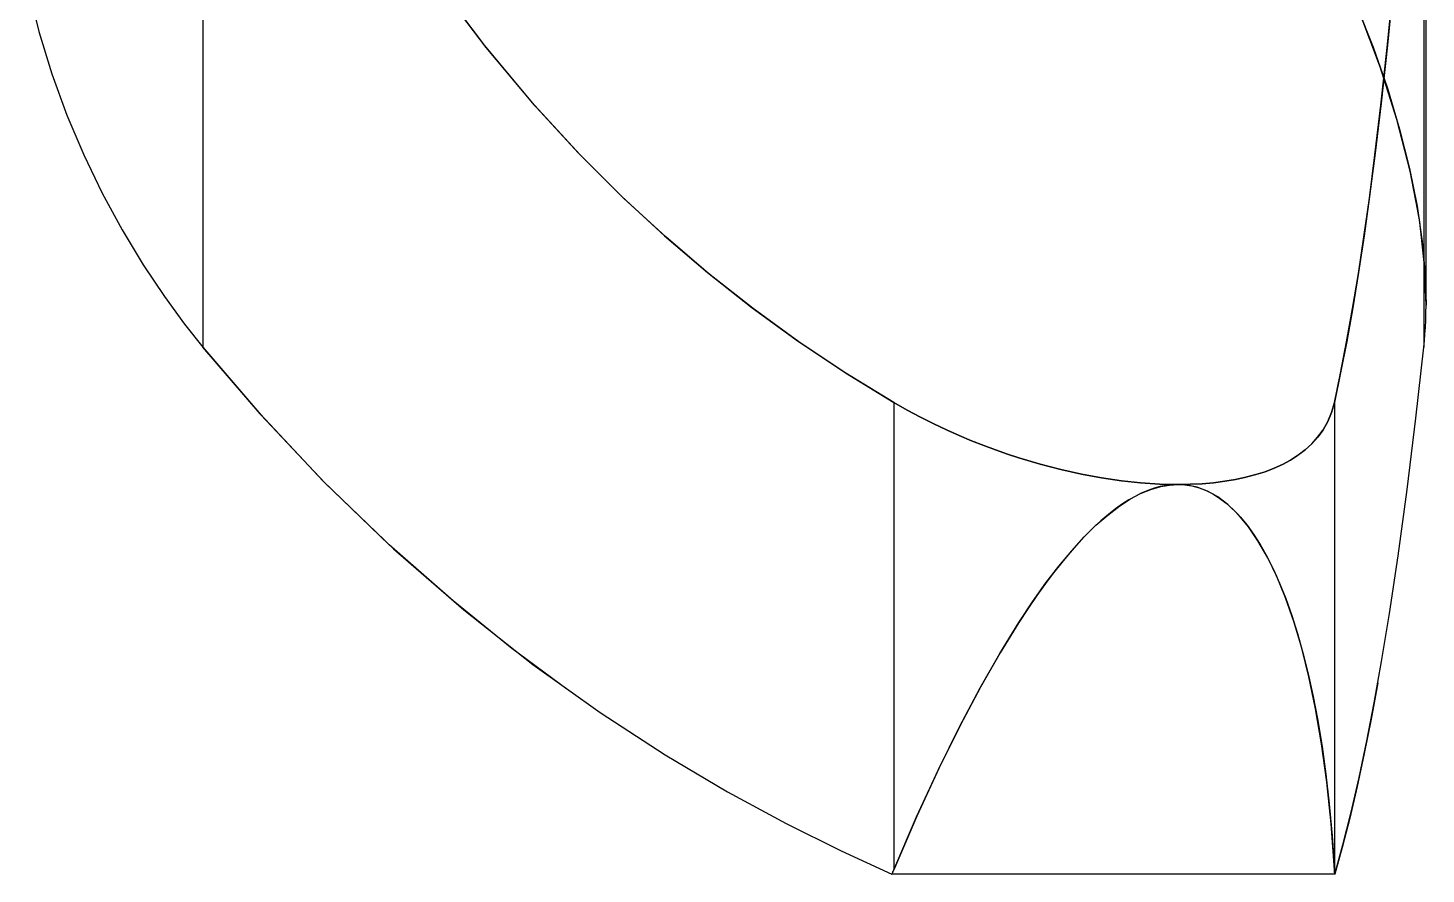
# Model space of a CAD drawing. Header units: millimetres. Extents: x 0 to 21.1, y -10.6 to 6.2.
# Drawn here: x 16.278 to 17.597, y -10.6 to -9.801 of the extents above; entities that cross this region are included whole.
import ezdxf

# ---------------------------------------------------------------- set-up
doc = ezdxf.new("R2010")
doc.units = ezdxf.units.MM
doc.layers.add('MAIN-1', color=7, linetype='Continuous')
doc.layers.add('MAIN-2', color=7, linetype='Continuous')

# ---------------------------------------------------------------- blocks, each defined once
blk = doc.blocks.new('D-Sub9 1.338168-2 right side')
at = {"layer": 'MAIN-1'}
for p, q in [((-0.1032, -2.7609), (-0.1032, -1.1688)), ((-1.4225, -2.4631), (-1.4122, -2.5045)), ((-0.1462, -2.5387), (-0.1655, -2.4878)), ((-1.4122, -2.5045), (-1.3999, -2.5446)), ((-1.3999, -2.5446), (-1.3858, -2.5834)), ((-0.1301, -2.5895), (-0.1462, -2.5387)), ((-1.3858, -2.5834), (-1.3699, -2.6209)), ((-0.1177, -2.6384), (-0.1301, -2.5895)), ((-1.3699, -2.6209), (-1.3525, -2.6571)), ((-0.1092, -2.6842), (-0.1177, -2.6384)), ((-1.3525, -2.6571), (-1.3336, -2.6919)), ((-0.1045, -2.7259), (-0.1092, -2.6842)), ((-1.3336, -2.6919), (-1.3137, -2.7247)), ((-1.3137, -2.7247), (-1.2937, -2.7547)), ((-0.1032, -2.7628), (-0.1045, -2.7259)), ((-1.2937, -2.7547), (-1.2747, -2.7807)), ((-0.1035, -2.7772), (-0.1033, -2.7701)), ((-0.1033, -2.7701), (-0.1032, -2.7628)), ((-0.1032, -2.7612), (-0.1032, -2.7609)), ((-0.1032, -2.7615), (-0.1032, -2.7612)), ((-0.1032, -2.7619), (-0.1032, -2.7615)), ((-0.1032, -2.7622), (-0.1032, -2.7619)), ((-0.1032, -2.7622), (-0.1032, -2.7623)), ((-0.1032, -2.7625), (-0.1032, -2.7622)), ((-0.1032, -2.7623), (-0.1032, -2.7624)), ((-0.1032, -2.7624), (-0.1032, -2.7625)), ((-0.1032, -2.7625), (-0.1032, -2.7626)), ((-0.1032, -2.7628), (-0.1032, -2.7625)), ((-0.1032, -2.7626), (-0.1032, -2.7627)), ((-0.1032, -2.7627), (-0.1032, -2.7628)), ((-1.2747, -2.7807), (-1.2574, -2.8026)), ((-0.1038, -2.7839), (-0.1035, -2.7772)), ((-0.1053, -2.8026), (-0.1047, -2.7967)), ((-0.1047, -2.7967), (-0.1042, -2.7904)), ((-0.1042, -2.7904), (-0.1038, -2.7839)), ((-1.2574, -2.8026), (-1.2028, -2.8664)), ((-1.2035, -2.8656), (-1.2574, -2.8026)), ((-0.1127, -2.8695), (-0.1053, -2.8026)), ((-1.1438, -2.9292), (-1.2035, -2.8656)), ((-1.2028, -2.8664), (-1.1423, -2.9306)), ((-0.121, -2.9368), (-0.1127, -2.8695)), ((-1.0816, -2.9892), (-1.1438, -2.9292)), ((-1.1423, -2.9306), (-1.0774, -2.9931)), ((-0.1295, -2.9995), (-0.121, -2.9368)), ((-1.0214, -3.0422), (-1.0816, -2.9892)), ((-1.0774, -2.9931), (-1.0113, -3.0506)), ((-0.1377, -3.0539), (-0.1295, -2.9995)), ((-0.9658, -3.087), (-1.0214, -3.0422)), ((-1.0113, -3.0506), (-0.9461, -3.102)), ((-0.1451, -3.0992), (-0.1377, -3.0539)), ((-0.914, -3.1255), (-0.9658, -3.087)), ((-0.1521, -3.1385), (-0.1451, -3.0992)), ((-0.9461, -3.102), (-0.8825, -3.1475)), ((-0.1486, -3.1194), (-0.155, -3.1539)), ((-0.1591, -3.1743), (-0.1521, -3.1385)), ((-0.8825, -3.1475), (-0.8211, -3.1875)), ((-0.155, -3.1539), (-0.1615, -3.1861)), ((-0.1663, -3.2087), (-0.1591, -3.1743)), ((-0.8211, -3.1875), (-0.7624, -3.2223)), ((-0.1615, -3.1861), (-0.1682, -3.2173)), ((-0.1682, -3.2173), (-0.1752, -3.2471)), ((-0.1739, -3.2417), (-0.1663, -3.2087)), ((-0.7624, -3.2223), (-0.7069, -3.2524)), ((-0.1817, -3.2723), (-0.1739, -3.2417)), ((-0.7069, -3.2524), (-0.6551, -3.2782)), ((-0.1752, -3.2471), (-0.1823, -3.2748)), ((-0.6551, -3.2782), (-0.6072, -3.3)), ((-0.1894, -3.3), (-0.1817, -3.2723)), ((-0.1823, -3.2748), (-0.1894, -3.3)), ((-0.1894, -3.3), (-0.6072, -3.3))]:
    blk.add_line(p, q, dxfattribs=at)
at = {"layer": 'MAIN-2'}
for p, q in [((-1.2574, 0), (-1.2574, -2.8026)), ((-1.2574, 0), (-1.2574, -2.8026)), ((-1.2574, 0), (-1.2574, -2.8026)), ((-1.2574, 0), (-1.2574, -2.8026)), ((-0.1053, 0), (-0.1053, -2.8026)), ((-0.1053, 0), (-0.1053, -2.8026)), ((-0.1053, 0), (-0.1053, -2.8026)), ((-0.1053, 0), (-0.1053, -2.8026)), ((-1.0389, -2.4549), (-0.9921, -2.5173)), ((-1.0389, -2.4549), (-0.9921, -2.5173)), ((-0.9902, -2.5196), (-1.0371, -2.4574)), ((-0.9902, -2.5196), (-1.0371, -2.4574)), ((-0.1399, -2.5196), (-0.1338, -2.4574)), ((-0.1399, -2.5196), (-0.1338, -2.4574)), ((-0.1336, -2.4549), (-0.1396, -2.5173)), ((-0.1336, -2.4549), (-0.1396, -2.5173)), ((-0.1684, -2.4806), (-0.1532, -2.5192)), ((-0.1684, -2.4806), (-0.1532, -2.5192)), ((-0.1469, -2.5369), (-0.1661, -2.4862)), ((-0.9921, -2.5173), (-0.9464, -2.5721)), ((-0.9921, -2.5173), (-0.9464, -2.5721)), ((-0.9446, -2.5741), (-0.9902, -2.5196)), ((-0.9446, -2.5741), (-0.9902, -2.5196)), ((-0.1532, -2.5192), (-0.1397, -2.5581)), ((-0.1532, -2.5192), (-0.1397, -2.5581)), ((-0.1458, -2.5741), (-0.1399, -2.5196)), ((-0.1458, -2.5741), (-0.1399, -2.5196)), ((-0.1396, -2.5173), (-0.1455, -2.5721)), ((-0.1396, -2.5173), (-0.1455, -2.5721)), ((-0.1307, -2.5875), (-0.1469, -2.5369)), ((-0.1397, -2.5581), (-0.1281, -2.5966)), ((-0.1397, -2.5581), (-0.1281, -2.5966)), ((-0.9464, -2.5721), (-0.9031, -2.6193)), ((-0.9464, -2.5721), (-0.9031, -2.6193)), ((-0.1455, -2.5721), (-0.1511, -2.6193)), ((-0.1455, -2.5721), (-0.1511, -2.6193)), ((-0.9015, -2.621), (-0.9446, -2.5741)), ((-0.9015, -2.621), (-0.9446, -2.5741)), ((-0.1514, -2.621), (-0.1458, -2.5741)), ((-0.1514, -2.621), (-0.1458, -2.5741)), ((-0.1181, -2.6363), (-0.1307, -2.5875)), ((-0.1281, -2.5966), (-0.1187, -2.6339)), ((-0.1281, -2.5966), (-0.1187, -2.6339)), ((-0.9031, -2.6193), (-0.862, -2.6604)), ((-0.9031, -2.6193), (-0.862, -2.6604)), ((-0.8606, -2.6618), (-0.9015, -2.621)), ((-0.8606, -2.6618), (-0.9015, -2.621)), ((-0.1566, -2.6618), (-0.1514, -2.621)), ((-0.1566, -2.6618), (-0.1514, -2.621)), ((-0.1511, -2.6193), (-0.1565, -2.6604)), ((-0.1511, -2.6193), (-0.1565, -2.6604)), ((-0.1187, -2.6339), (-0.1116, -2.6694)), ((-0.1187, -2.6339), (-0.1116, -2.6694)), ((-0.1095, -2.6821), (-0.1181, -2.6363)), ((-0.862, -2.6604), (-0.8219, -2.6975)), ((-0.862, -2.6604), (-0.8219, -2.6975)), ((-0.8207, -2.6985), (-0.8606, -2.6618)), ((-0.8207, -2.6985), (-0.8606, -2.6618)), ((-0.1618, -2.6985), (-0.1566, -2.6618)), ((-0.1618, -2.6985), (-0.1566, -2.6618)), ((-0.1565, -2.6604), (-0.1616, -2.6975)), ((-0.1565, -2.6604), (-0.1616, -2.6975)), ((-0.1116, -2.6694), (-0.1067, -2.7028)), ((-0.1116, -2.6694), (-0.1067, -2.7028)), ((-0.1047, -2.7238), (-0.1095, -2.6821)), ((-0.8219, -2.6975), (-0.7812, -2.7322)), ((-0.8219, -2.6975), (-0.7812, -2.7322)), ((-0.7803, -2.733), (-0.8207, -2.6985)), ((-0.7803, -2.733), (-0.8207, -2.6985)), ((-0.167, -2.733), (-0.1618, -2.6985)), ((-0.167, -2.733), (-0.1618, -2.6985)), ((-0.1616, -2.6975), (-0.1669, -2.7322)), ((-0.1616, -2.6975), (-0.1669, -2.7322)), ((-0.1067, -2.7028), (-0.104, -2.7338)), ((-0.1067, -2.7028), (-0.104, -2.7338)), ((-0.1032, -2.7609), (-0.1047, -2.7238)), ((-0.7812, -2.7322), (-0.7391, -2.7654)), ((-0.7812, -2.7322), (-0.7391, -2.7654)), ((-0.7383, -2.766), (-0.7803, -2.733)), ((-0.7383, -2.766), (-0.7803, -2.733)), ((-0.1725, -2.766), (-0.167, -2.733)), ((-0.1725, -2.766), (-0.167, -2.733)), ((-0.1669, -2.7322), (-0.1724, -2.7654)), ((-0.1669, -2.7322), (-0.1724, -2.7654)), ((-0.104, -2.7338), (-0.1032, -2.7622)), ((-0.104, -2.7338), (-0.1032, -2.7622)), ((-0.7391, -2.7654), (-0.6955, -2.7971)), ((-0.7391, -2.7654), (-0.6955, -2.7971)), ((-0.695, -2.7975), (-0.7383, -2.766)), ((-0.695, -2.7975), (-0.7383, -2.766)), ((-0.1781, -2.7975), (-0.1725, -2.766)), ((-0.1781, -2.7975), (-0.1725, -2.766)), ((-0.1724, -2.7654), (-0.178, -2.7971)), ((-0.1724, -2.7654), (-0.178, -2.7971)), ((-0.6955, -2.7971), (-0.6509, -2.8269)), ((-0.6955, -2.7971), (-0.6509, -2.8269)), ((-0.6506, -2.8271), (-0.695, -2.7975)), ((-0.6506, -2.8271), (-0.695, -2.7975)), ((-0.178, -2.7971), (-0.1838, -2.8269)), ((-0.178, -2.7971), (-0.1838, -2.8269)), ((-0.1838, -2.8271), (-0.1781, -2.7975)), ((-0.1838, -2.8271), (-0.1781, -2.7975)), ((-0.6509, -2.8269), (-0.6055, -2.8547)), ((-0.6509, -2.8269), (-0.6055, -2.8547)), ((-0.6055, -2.8547), (-0.6506, -2.8271)), ((-0.6055, -2.8547), (-0.6506, -2.8271)), ((-0.1838, -2.8269), (-0.1896, -2.8547)), ((-0.1838, -2.8269), (-0.1896, -2.8547)), ((-0.1896, -2.8547), (-0.1838, -2.8271)), ((-0.1896, -2.8547), (-0.1838, -2.8271)), ((-0.6055, -2.8547), (-0.6055, -3.2961)), ((-0.6055, -2.8547), (-0.6055, -3.2961)), ((-0.5928, -2.8619), (-0.6055, -2.8547)), ((-0.6055, -2.8547), (-0.5928, -2.8619)), ((-0.6055, -2.8547), (-0.6055, -3.2961)), ((-0.6055, -2.8547), (-0.6055, -3.2961)), ((-0.5928, -2.8619), (-0.6055, -2.8547)), ((-0.6055, -2.8547), (-0.5928, -2.8619)), ((-0.5802, -2.8687), (-0.5928, -2.8619)), ((-0.5928, -2.8619), (-0.5802, -2.8686)), ((-0.5802, -2.8687), (-0.5928, -2.8619)), ((-0.5928, -2.8619), (-0.5802, -2.8686)), ((-0.1896, -2.8547), (-0.1923, -2.8642)), ((-0.1923, -2.8642), (-0.1896, -2.8547)), ((-0.1896, -2.8547), (-0.1923, -2.8642)), ((-0.1923, -2.8642), (-0.1896, -2.8547)), ((-0.1896, -2.8547), (-0.1896, -3.2961)), ((-0.1896, -2.8547), (-0.1896, -3.2961)), ((-0.1896, -2.8547), (-0.1896, -3.2961)), ((-0.1896, -2.8547), (-0.1896, -3.2961)), ((-0.5802, -2.8686), (-0.5678, -2.8749)), ((-0.5802, -2.8686), (-0.5678, -2.8749)), ((-0.5678, -2.8749), (-0.5802, -2.8687)), ((-0.5678, -2.8749), (-0.5802, -2.8687)), ((-0.5557, -2.8806), (-0.5678, -2.8749)), ((-0.5678, -2.8749), (-0.5557, -2.8806)), ((-0.5557, -2.8806), (-0.5678, -2.8749)), ((-0.5678, -2.8749), (-0.5557, -2.8806)), ((-0.196, -2.8728), (-0.2004, -2.8806)), ((-0.2004, -2.8806), (-0.196, -2.8728)), ((-0.196, -2.8728), (-0.2004, -2.8806)), ((-0.2004, -2.8806), (-0.196, -2.8728)), ((-0.1923, -2.8642), (-0.196, -2.8728)), ((-0.196, -2.8728), (-0.1923, -2.8642)), ((-0.1923, -2.8642), (-0.196, -2.8728)), ((-0.196, -2.8728), (-0.1923, -2.8642)), ((-0.5437, -2.886), (-0.5557, -2.8806)), ((-0.5557, -2.8806), (-0.5438, -2.8859)), ((-0.5437, -2.886), (-0.5557, -2.8806)), ((-0.5557, -2.8806), (-0.5438, -2.8859)), ((-0.5438, -2.8859), (-0.5321, -2.8909)), ((-0.5438, -2.8859), (-0.5321, -2.8909)), ((-0.5321, -2.8909), (-0.5437, -2.886)), ((-0.5321, -2.8909), (-0.5437, -2.886)), ((-0.2054, -2.8876), (-0.2111, -2.8938)), ((-0.2111, -2.8939), (-0.2055, -2.8876)), ((-0.2054, -2.8876), (-0.2111, -2.8938)), ((-0.2111, -2.8939), (-0.2055, -2.8876)), ((-0.2055, -2.8876), (-0.2004, -2.8806)), ((-0.2055, -2.8876), (-0.2004, -2.8806)), ((-0.2004, -2.8806), (-0.2054, -2.8876)), ((-0.2004, -2.8806), (-0.2054, -2.8876)), ((-0.5206, -2.8954), (-0.5321, -2.8909)), ((-0.5321, -2.8909), (-0.5206, -2.8954)), ((-0.5206, -2.8954), (-0.5321, -2.8909)), ((-0.5321, -2.8909), (-0.5206, -2.8954)), ((-0.5094, -2.8996), (-0.5206, -2.8954)), ((-0.5206, -2.8954), (-0.5094, -2.8996)), ((-0.5094, -2.8996), (-0.5206, -2.8954)), ((-0.5206, -2.8954), (-0.5094, -2.8996)), ((-0.4983, -2.9035), (-0.5094, -2.8996)), ((-0.5094, -2.8996), (-0.4983, -2.9035)), ((-0.4983, -2.9035), (-0.5094, -2.8996)), ((-0.5094, -2.8996), (-0.4983, -2.9035)), ((-0.2241, -2.9046), (-0.2174, -2.8995)), ((-0.2241, -2.9046), (-0.2174, -2.8995)), ((-0.2173, -2.8995), (-0.224, -2.9046)), ((-0.2173, -2.8995), (-0.224, -2.9046)), ((-0.2174, -2.8995), (-0.2111, -2.8939)), ((-0.2174, -2.8995), (-0.2111, -2.8939)), ((-0.2111, -2.8938), (-0.2173, -2.8995)), ((-0.2111, -2.8938), (-0.2173, -2.8995)), ((-0.4875, -2.907), (-0.4983, -2.9035)), ((-0.4983, -2.9035), (-0.4875, -2.907)), ((-0.4875, -2.907), (-0.4983, -2.9035)), ((-0.4983, -2.9035), (-0.4875, -2.907)), ((-0.4875, -2.907), (-0.4674, -2.913)), ((-0.4674, -2.913), (-0.4875, -2.907)), ((-0.4875, -2.907), (-0.4674, -2.913)), ((-0.4674, -2.913), (-0.4875, -2.907)), ((-0.4674, -2.913), (-0.4478, -2.9181)), ((-0.4478, -2.9181), (-0.4674, -2.913)), ((-0.4674, -2.913), (-0.4478, -2.9181)), ((-0.4478, -2.9181), (-0.4674, -2.913)), ((-0.2387, -2.9132), (-0.2466, -2.9168)), ((-0.2466, -2.9168), (-0.2387, -2.9132)), ((-0.2387, -2.9132), (-0.2466, -2.9168)), ((-0.2466, -2.9168), (-0.2387, -2.9132)), ((-0.2311, -2.9091), (-0.2387, -2.9132)), ((-0.2311, -2.9091), (-0.2387, -2.9132)), ((-0.2387, -2.9132), (-0.2312, -2.9092)), ((-0.2387, -2.9132), (-0.2312, -2.9092)), ((-0.2312, -2.9092), (-0.2241, -2.9046)), ((-0.2312, -2.9092), (-0.2241, -2.9046)), ((-0.224, -2.9046), (-0.2311, -2.9091)), ((-0.224, -2.9046), (-0.2311, -2.9091)), ((-0.4478, -2.9181), (-0.4284, -2.9225)), ((-0.4284, -2.9225), (-0.4478, -2.9181)), ((-0.4478, -2.9181), (-0.4284, -2.9225)), ((-0.4284, -2.9225), (-0.4478, -2.9181)), ((-0.4284, -2.9225), (-0.4094, -2.926)), ((-0.4094, -2.926), (-0.4284, -2.9225)), ((-0.4284, -2.9225), (-0.4094, -2.926)), ((-0.4094, -2.926), (-0.4284, -2.9225)), ((-0.4094, -2.926), (-0.3907, -2.9287)), ((-0.3907, -2.9287), (-0.4094, -2.926)), ((-0.4094, -2.926), (-0.3907, -2.9287)), ((-0.3907, -2.9287), (-0.4094, -2.926)), ((-0.3907, -2.9287), (-0.3725, -2.9307)), ((-0.3725, -2.9307), (-0.3907, -2.9287)), ((-0.3907, -2.9287), (-0.3725, -2.9307)), ((-0.3725, -2.9307), (-0.3907, -2.9287)), ((-0.283, -2.9275), (-0.2931, -2.9292)), ((-0.2931, -2.9292), (-0.283, -2.9275)), ((-0.283, -2.9275), (-0.2931, -2.9292)), ((-0.2931, -2.9292), (-0.283, -2.9275)), ((-0.2732, -2.9254), (-0.283, -2.9275)), ((-0.283, -2.9275), (-0.2733, -2.9254)), ((-0.2732, -2.9254), (-0.283, -2.9275)), ((-0.283, -2.9275), (-0.2733, -2.9254)), ((-0.2733, -2.9254), (-0.2639, -2.9229)), ((-0.2733, -2.9254), (-0.2639, -2.9229)), ((-0.2639, -2.9229), (-0.2732, -2.9254)), ((-0.2639, -2.9229), (-0.2732, -2.9254)), ((-0.255, -2.9201), (-0.2639, -2.9229)), ((-0.2639, -2.9229), (-0.2551, -2.9201)), ((-0.255, -2.9201), (-0.2639, -2.9229)), ((-0.2639, -2.9229), (-0.2551, -2.9201)), ((-0.2551, -2.9201), (-0.2466, -2.9168)), ((-0.2551, -2.9201), (-0.2466, -2.9168)), ((-0.2466, -2.9168), (-0.255, -2.9201)), ((-0.2466, -2.9168), (-0.255, -2.9201)), ((-0.3822, -2.9459), (-0.3725, -2.9408)), ((-0.3822, -2.9459), (-0.3725, -2.9408)), ((-0.3719, -2.9405), (-0.3778, -2.9434)), ((-0.3719, -2.9405), (-0.3778, -2.9434)), ((-0.3725, -2.9307), (-0.3547, -2.9318)), ((-0.3547, -2.9318), (-0.3725, -2.9307)), ((-0.3725, -2.9307), (-0.3547, -2.9318)), ((-0.3547, -2.9318), (-0.3725, -2.9307)), ((-0.3725, -2.9408), (-0.3628, -2.9368)), ((-0.3725, -2.9408), (-0.3628, -2.9368)), ((-0.3658, -2.9379), (-0.3719, -2.9405)), ((-0.3658, -2.9379), (-0.3719, -2.9405)), ((-0.3597, -2.9358), (-0.3658, -2.9379)), ((-0.3597, -2.9358), (-0.3658, -2.9379)), ((-0.3628, -2.9368), (-0.3536, -2.9341)), ((-0.3628, -2.9368), (-0.3536, -2.9341)), ((-0.354, -2.9342), (-0.3597, -2.9358)), ((-0.354, -2.9342), (-0.3597, -2.9358)), ((-0.3547, -2.9318), (-0.3375, -2.9322)), ((-0.3375, -2.9322), (-0.3547, -2.9318)), ((-0.3547, -2.9318), (-0.3375, -2.9322)), ((-0.3375, -2.9322), (-0.3547, -2.9318)), ((-0.3484, -2.9331), (-0.354, -2.9342)), ((-0.3484, -2.9331), (-0.354, -2.9342)), ((-0.3536, -2.9341), (-0.3452, -2.9327)), ((-0.3536, -2.9341), (-0.3452, -2.9327)), ((-0.3429, -2.9325), (-0.3484, -2.9331)), ((-0.3429, -2.9325), (-0.3484, -2.9331)), ((-0.3452, -2.9327), (-0.3375, -2.9322)), ((-0.3452, -2.9327), (-0.3375, -2.9322)), ((-0.3375, -2.9322), (-0.3429, -2.9325)), ((-0.3375, -2.9322), (-0.3429, -2.9325)), ((-0.3259, -2.932), (-0.3375, -2.9322)), ((-0.3375, -2.9322), (-0.3259, -2.932)), ((-0.3259, -2.932), (-0.3375, -2.9322)), ((-0.3375, -2.9322), (-0.3259, -2.932)), ((-0.3375, -2.9322), (-0.3308, -2.9326)), ((-0.3286, -2.9328), (-0.3375, -2.9322)), ((-0.3375, -2.9322), (-0.3308, -2.9326)), ((-0.3286, -2.9328), (-0.3375, -2.9322)), ((-0.3308, -2.9326), (-0.3241, -2.9336)), ((-0.3308, -2.9326), (-0.3241, -2.9336)), ((-0.3192, -2.9348), (-0.3286, -2.9328)), ((-0.3192, -2.9348), (-0.3286, -2.9328)), ((-0.3146, -2.9315), (-0.3259, -2.932)), ((-0.3259, -2.932), (-0.3146, -2.9315)), ((-0.3146, -2.9315), (-0.3259, -2.932)), ((-0.3259, -2.932), (-0.3146, -2.9315)), ((-0.3241, -2.9336), (-0.3174, -2.9354)), ((-0.3241, -2.9336), (-0.3174, -2.9354)), ((-0.3094, -2.9386), (-0.3192, -2.9348)), ((-0.3094, -2.9386), (-0.3192, -2.9348)), ((-0.3174, -2.9354), (-0.3106, -2.938)), ((-0.3174, -2.9354), (-0.3106, -2.938)), ((-0.3037, -2.9305), (-0.3146, -2.9315)), ((-0.3146, -2.9315), (-0.3037, -2.9305)), ((-0.3037, -2.9305), (-0.3146, -2.9315)), ((-0.3146, -2.9315), (-0.3037, -2.9305)), ((-0.3106, -2.938), (-0.3039, -2.9414)), ((-0.3106, -2.938), (-0.3039, -2.9414)), ((-0.2996, -2.944), (-0.3094, -2.9386)), ((-0.2996, -2.944), (-0.3094, -2.9386)), ((-0.3039, -2.9414), (-0.2978, -2.9453)), ((-0.3039, -2.9414), (-0.2978, -2.9453)), ((-0.2931, -2.9292), (-0.3037, -2.9305)), ((-0.3037, -2.9305), (-0.2931, -2.9292)), ((-0.2931, -2.9292), (-0.3037, -2.9305)), ((-0.3037, -2.9305), (-0.2931, -2.9292)), ((-0.4036, -2.9611), (-0.3923, -2.9525)), ((-0.4036, -2.9611), (-0.3923, -2.9525)), ((-0.3961, -2.9552), (-0.403, -2.9605)), ((-0.3961, -2.9552), (-0.403, -2.9605)), ((-0.3896, -2.9506), (-0.3961, -2.9552)), ((-0.3896, -2.9506), (-0.3961, -2.9552)), ((-0.3923, -2.9525), (-0.3822, -2.9459)), ((-0.3923, -2.9525), (-0.3822, -2.9459)), ((-0.3835, -2.9467), (-0.3896, -2.9506)), ((-0.3835, -2.9467), (-0.3896, -2.9506)), ((-0.3778, -2.9434), (-0.3835, -2.9467)), ((-0.3778, -2.9434), (-0.3835, -2.9467)), ((-0.2903, -2.9511), (-0.2996, -2.944)), ((-0.2903, -2.9511), (-0.2996, -2.944)), ((-0.2978, -2.9453), (-0.2917, -2.9499)), ((-0.2978, -2.9453), (-0.2917, -2.9499)), ((-0.2917, -2.9499), (-0.2851, -2.9558)), ((-0.2917, -2.9499), (-0.2851, -2.9558)), ((-0.2802, -2.9609), (-0.2903, -2.9511)), ((-0.2802, -2.9609), (-0.2903, -2.9511)), ((-0.41, -2.9665), (-0.417, -2.9729)), ((-0.41, -2.9665), (-0.417, -2.9729)), ((-0.4147, -2.9707), (-0.4036, -2.9611)), ((-0.4147, -2.9707), (-0.4036, -2.9611)), ((-0.403, -2.9605), (-0.41, -2.9665)), ((-0.403, -2.9605), (-0.41, -2.9665)), ((-0.2851, -2.9558), (-0.2785, -2.9627)), ((-0.2851, -2.9558), (-0.2785, -2.9627)), ((-0.2707, -2.9722), (-0.2802, -2.9609)), ((-0.2707, -2.9722), (-0.2802, -2.9609)), ((-0.2785, -2.9627), (-0.272, -2.9706)), ((-0.2785, -2.9627), (-0.272, -2.9706)), ((-0.4238, -2.9797), (-0.4311, -2.9874)), ((-0.4238, -2.9797), (-0.4311, -2.9874)), ((-0.4257, -2.9816), (-0.4147, -2.9707)), ((-0.4257, -2.9816), (-0.4147, -2.9707)), ((-0.417, -2.9729), (-0.4238, -2.9797)), ((-0.417, -2.9729), (-0.4238, -2.9797)), ((-0.272, -2.9706), (-0.2659, -2.979)), ((-0.272, -2.9706), (-0.2659, -2.979)), ((-0.2618, -2.9854), (-0.2707, -2.9722)), ((-0.2618, -2.9854), (-0.2707, -2.9722)), ((-0.2659, -2.979), (-0.2597, -2.9888)), ((-0.2659, -2.979), (-0.2597, -2.9888)), ((-0.4497, -3.0093), (-0.4376, -2.9947)), ((-0.4497, -3.0093), (-0.4376, -2.9947)), ((-0.4311, -2.9874), (-0.439, -2.9963)), ((-0.4311, -2.9874), (-0.439, -2.9963)), ((-0.4376, -2.9947), (-0.4257, -2.9816)), ((-0.4376, -2.9947), (-0.4257, -2.9816)), ((-0.2526, -3.0014), (-0.2618, -2.9854)), ((-0.2526, -3.0014), (-0.2618, -2.9854)), ((-0.2597, -2.9888), (-0.2532, -3.0004)), ((-0.2597, -2.9888), (-0.2532, -3.0004)), ((-0.447, -3.0059), (-0.4547, -3.0156)), ((-0.447, -3.0059), (-0.4547, -3.0156)), ((-0.439, -2.9963), (-0.447, -3.0059)), ((-0.439, -2.9963), (-0.447, -3.0059)), ((-0.2532, -3.0004), (-0.247, -3.0126)), ((-0.2532, -3.0004), (-0.247, -3.0126)), ((-0.244, -3.0192), (-0.2526, -3.0014)), ((-0.244, -3.0192), (-0.2526, -3.0014)), ((-0.4547, -3.0156), (-0.4623, -3.0258)), ((-0.4547, -3.0156), (-0.4623, -3.0258)), ((-0.4619, -3.0252), (-0.4497, -3.0093)), ((-0.4619, -3.0252), (-0.4497, -3.0093)), ((-0.247, -3.0126), (-0.2414, -3.0254)), ((-0.247, -3.0126), (-0.2414, -3.0254)), ((-0.2358, -3.0392), (-0.244, -3.0192)), ((-0.2358, -3.0392), (-0.244, -3.0192)), ((-0.4745, -3.0429), (-0.4619, -3.0252)), ((-0.4745, -3.0429), (-0.4619, -3.0252)), ((-0.4623, -3.0258), (-0.4704, -3.0371)), ((-0.4623, -3.0258), (-0.4704, -3.0371)), ((-0.2414, -3.0254), (-0.2356, -3.0399)), ((-0.2414, -3.0254), (-0.2356, -3.0399)), ((-0.4875, -3.0626), (-0.4745, -3.0429)), ((-0.4875, -3.0626), (-0.4745, -3.0429)), ((-0.4704, -3.0371), (-0.4789, -3.0495)), ((-0.4704, -3.0371), (-0.4789, -3.0495)), ((-0.228, -3.0617), (-0.2358, -3.0392)), ((-0.228, -3.0617), (-0.2358, -3.0392)), ((-0.2356, -3.0399), (-0.2299, -3.0559)), ((-0.2356, -3.0399), (-0.2299, -3.0559)), ((-0.4789, -3.0495), (-0.4875, -3.0626)), ((-0.4789, -3.0495), (-0.4875, -3.0626)), ((-0.2299, -3.0559), (-0.2245, -3.0728)), ((-0.2299, -3.0559), (-0.2245, -3.0728)), ((-0.5055, -3.0918), (-0.4875, -3.0626)), ((-0.5055, -3.0918), (-0.4875, -3.0626)), ((-0.4875, -3.0626), (-0.5051, -3.0912)), ((-0.4875, -3.0626), (-0.5051, -3.0912)), ((-0.2205, -3.0867), (-0.228, -3.0617)), ((-0.2205, -3.0867), (-0.228, -3.0617)), ((-0.2245, -3.0728), (-0.2194, -3.0911)), ((-0.2245, -3.0728), (-0.2194, -3.0911)), ((-0.2137, -3.1139), (-0.2205, -3.0867)), ((-0.2137, -3.1139), (-0.2205, -3.0867)), ((-0.524, -3.1243), (-0.5055, -3.0918)), ((-0.524, -3.1243), (-0.5055, -3.0918)), ((-0.5051, -3.0912), (-0.5236, -3.1236)), ((-0.5051, -3.0912), (-0.5236, -3.1236)), ((-0.2194, -3.0911), (-0.2144, -3.111)), ((-0.2194, -3.0911), (-0.2144, -3.111)), ((-0.2144, -3.111), (-0.2097, -3.1323)), ((-0.2144, -3.111), (-0.2097, -3.1323)), ((-0.5433, -3.1609), (-0.524, -3.1243)), ((-0.5433, -3.1609), (-0.524, -3.1243)), ((-0.5236, -3.1236), (-0.5428, -3.1599)), ((-0.5236, -3.1236), (-0.5428, -3.1599)), ((-0.2074, -3.1441), (-0.2137, -3.1139)), ((-0.2074, -3.1441), (-0.2137, -3.1139)), ((-0.2097, -3.1323), (-0.2053, -3.1551)), ((-0.2097, -3.1323), (-0.2053, -3.1551)), ((-0.2017, -3.1772), (-0.2074, -3.1441)), ((-0.2017, -3.1772), (-0.2074, -3.1441)), ((-0.5632, -3.2012), (-0.5433, -3.1609)), ((-0.5632, -3.2012), (-0.5433, -3.1609)), ((-0.5428, -3.1599), (-0.5628, -3.2005)), ((-0.5428, -3.1599), (-0.5628, -3.2005)), ((-0.2053, -3.1551), (-0.2013, -3.1797)), ((-0.2053, -3.1551), (-0.2013, -3.1797)), ((-0.1968, -3.2131), (-0.2017, -3.1772)), ((-0.1968, -3.2131), (-0.2017, -3.1772)), ((-0.2013, -3.1797), (-0.1977, -3.2058)), ((-0.2013, -3.1797), (-0.1977, -3.2058)), ((-0.5839, -3.246), (-0.5632, -3.2012)), ((-0.5839, -3.246), (-0.5632, -3.2012)), ((-0.5628, -3.2005), (-0.5836, -3.2454)), ((-0.5628, -3.2005), (-0.5836, -3.2454)), ((-0.1977, -3.2058), (-0.1945, -3.2337)), ((-0.1977, -3.2058), (-0.1945, -3.2337)), ((-0.1927, -3.2526), (-0.1968, -3.2131)), ((-0.1927, -3.2526), (-0.1968, -3.2131)), ((-0.5836, -3.2454), (-0.6055, -3.2961)), ((-0.5836, -3.2454), (-0.6055, -3.2961)), ((-0.1945, -3.2337), (-0.1918, -3.2638)), ((-0.1945, -3.2337), (-0.1918, -3.2638)), ((-0.6055, -3.2961), (-0.5839, -3.246)), ((-0.6055, -3.2961), (-0.5839, -3.246)), ((-0.1896, -3.2961), (-0.1927, -3.2526)), ((-0.1896, -3.2961), (-0.1927, -3.2526)), ((-0.1918, -3.2638), (-0.1896, -3.2961)), ((-0.1918, -3.2638), (-0.1896, -3.2961)), ((-0.6063, -3.2977), (-0.6065, -3.2983)), ((-0.6065, -3.2983), (-0.6063, -3.2977)), ((-0.6063, -3.2977), (-0.6065, -3.2983)), ((-0.6065, -3.2983), (-0.6063, -3.2977)), ((-0.606, -3.2972), (-0.6063, -3.2977)), ((-0.6063, -3.2977), (-0.606, -3.2972)), ((-0.606, -3.2972), (-0.6063, -3.2977)), ((-0.6063, -3.2977), (-0.606, -3.2972)), ((-0.6058, -3.2966), (-0.606, -3.2972)), ((-0.606, -3.2972), (-0.6058, -3.2966)), ((-0.6058, -3.2966), (-0.606, -3.2972)), ((-0.606, -3.2972), (-0.6058, -3.2966)), ((-0.6055, -3.2961), (-0.6058, -3.2966)), ((-0.6058, -3.2966), (-0.6055, -3.2961)), ((-0.6055, -3.2961), (-0.6058, -3.2966)), ((-0.6058, -3.2966), (-0.6055, -3.2961)), ((-0.1896, -3.2966), (-0.1896, -3.2961)), ((-0.1896, -3.2961), (-0.1896, -3.2966)), ((-0.1896, -3.2966), (-0.1896, -3.2961)), ((-0.1896, -3.2961), (-0.1896, -3.2966)), ((-0.1896, -3.2972), (-0.1896, -3.2966)), ((-0.1896, -3.2966), (-0.1896, -3.2972)), ((-0.1896, -3.2972), (-0.1896, -3.2966)), ((-0.1896, -3.2966), (-0.1896, -3.2972)), ((-0.1895, -3.2977), (-0.1896, -3.2972)), ((-0.1896, -3.2972), (-0.1895, -3.2977)), ((-0.1895, -3.2977), (-0.1896, -3.2972)), ((-0.1896, -3.2972), (-0.1895, -3.2977)), ((-0.1895, -3.2983), (-0.1895, -3.2977)), ((-0.1895, -3.2977), (-0.1895, -3.2983)), ((-0.1895, -3.2983), (-0.1895, -3.2977)), ((-0.1895, -3.2977), (-0.1895, -3.2983)), ((-0.607, -3.2994), (-0.6072, -3.3)), ((-0.6072, -3.3), (-0.607, -3.2994)), ((-0.607, -3.2994), (-0.6072, -3.3)), ((-0.6072, -3.3), (-0.607, -3.2994)), ((-0.6067, -3.2989), (-0.607, -3.2994)), ((-0.607, -3.2994), (-0.6067, -3.2989)), ((-0.6067, -3.2989), (-0.607, -3.2994)), ((-0.607, -3.2994), (-0.6067, -3.2989)), ((-0.6065, -3.2983), (-0.6067, -3.2989)), ((-0.6067, -3.2989), (-0.6065, -3.2983)), ((-0.6065, -3.2983), (-0.6067, -3.2989)), ((-0.6067, -3.2989), (-0.6065, -3.2983)), ((-0.1895, -3.2989), (-0.1895, -3.2983)), ((-0.1895, -3.2983), (-0.1895, -3.2989)), ((-0.1895, -3.2989), (-0.1895, -3.2983)), ((-0.1895, -3.2983), (-0.1895, -3.2989)), ((-0.1894, -3.2994), (-0.1895, -3.2989)), ((-0.1895, -3.2989), (-0.1894, -3.2994)), ((-0.1894, -3.2994), (-0.1895, -3.2989)), ((-0.1895, -3.2989), (-0.1894, -3.2994)), ((-0.1894, -3.3), (-0.1894, -3.2994)), ((-0.1894, -3.2994), (-0.1894, -3.3)), ((-0.1894, -3.3), (-0.1894, -3.2994)), ((-0.1894, -3.2994), (-0.1894, -3.3))]:
    blk.add_line(p, q, dxfattribs=at)

msp = doc.modelspace()

# ---------------------------------------------------------------- block references
msp.add_blockref('D-Sub9 1.338168-2 right side', (17.7, -7.3))

doc.saveas('drawing.dxf')
